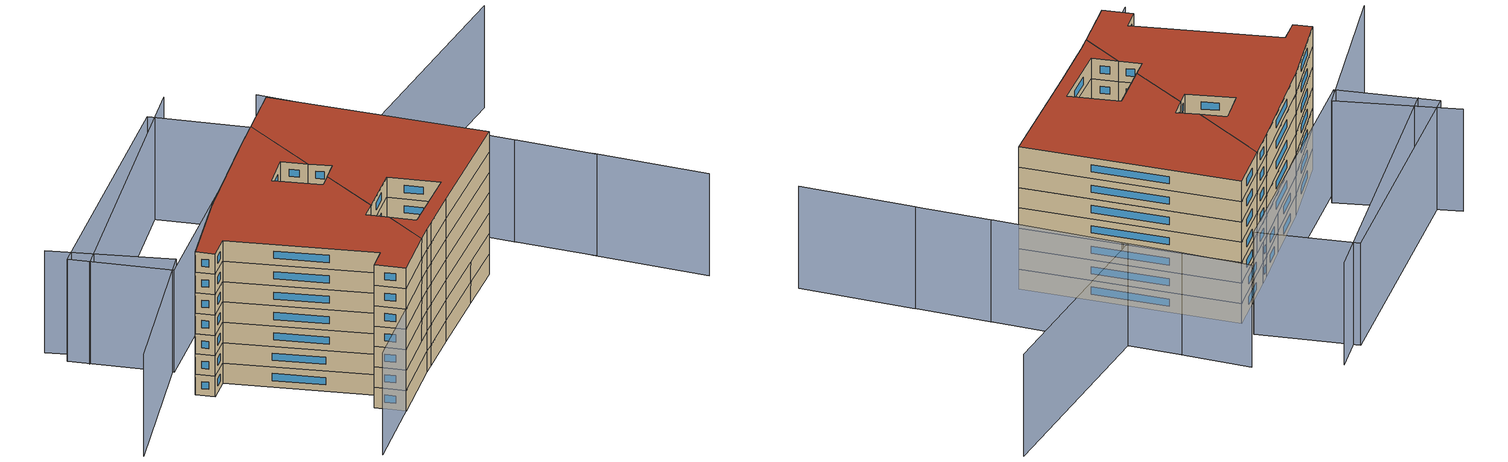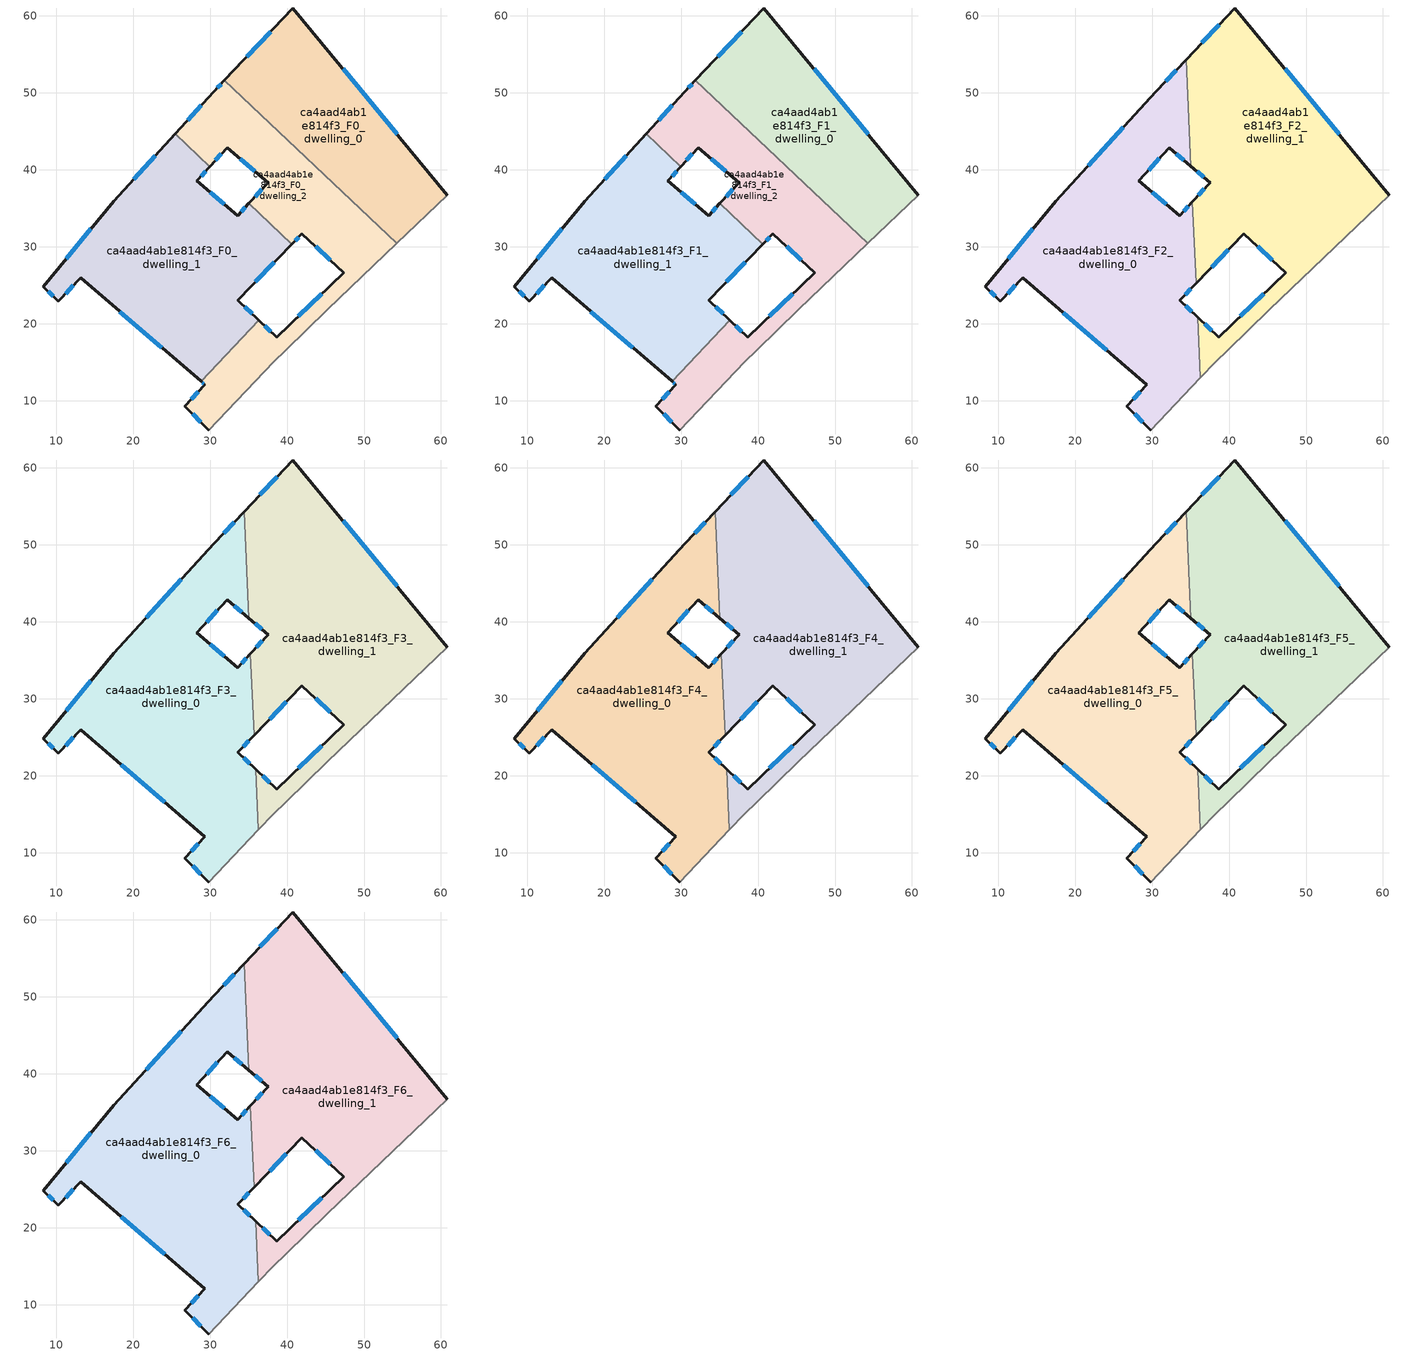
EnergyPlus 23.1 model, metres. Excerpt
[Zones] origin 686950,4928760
ca4aad4ab1e814f3_F0_dwelling_0
 floor ground (EU_floor_Construction): 40.77,60.99 60.81,36.7 54.25,30.43 31.87,51.59 z0
 wall outside (EU_wall_Construction): 60.81,36.7 40.77,60.99 31.87,51.59 z0:3
 wall adiabatic (EU_wall_Construction): 54.25,30.43 60.81,36.7 z0:3
 wall to ca4aad4ab1e814f3_F0_dwelling_2 (EU_wall_Construction): 31.87,51.59 54.25,30.43 z0:3
 window (EU_Window_Construction): 37.87,57.94 34.77,54.65 / 54.29,44.6 47.28,53.09 z0.98:2.02
ca4aad4ab1e814f3_F0_dwelling_1
 floor ground (EU_floor_Construction): 35.06,35.61 40.64,30.33 33.62,23.05 36.34,20.43 28.83,12.49 13.22,25.93 10.3,22.92 8.35,24.82 17.49,35.91 25.49,44.66 29.99,40.41 28.31,38.54 33.58,34 z0
 wall outside (EU_wall_Construction): 25.49,44.66 17.49,35.91 8.35,24.82 10.3,22.92 13.22,25.93 28.83,12.49 / 35.06,35.61 33.58,34 28.31,38.54 29.99,40.41 / 36.34,20.43 33.62,23.05 40.64,30.33 z0:3
 wall to ca4aad4ab1e814f3_F0_dwelling_2 (EU_wall_Construction): 29.99,40.41 25.49,44.66 / 40.64,30.33 35.06,35.61 / 28.83,12.49 36.34,20.43 z0:3
 window (EU_Window_Construction): 22.89,41.81 20.09,38.75 / 28.85,39.15 29.44,39.8 / 31.86,35.47 30.02,37.07 / 34.58,35.09 34.06,34.52 / 35.9,25.42 38.36,27.96 / 35.46,21.29 34.5,22.2 / 18.29,21.56 23.75,16.86 / 11.25,23.9 12.27,24.95 / 8.98,24.2 9.66,23.53 / 14.51,32.3 11.32,28.42 z0.98:2.02
ca4aad4ab1e814f3_F0_dwelling_2
 floor ground (EU_floor_Construction): 54.25,30.43 45.25,21.83 39.86,16.58 38.27,15.04 29.83,6.18 26.73,9.26 29.35,12.04 28.83,12.49 36.34,20.43 38.65,18.22 47.38,26.59 41.95,31.67 40.64,30.33 35.06,35.61 37.54,38.32 32.22,42.87 29.99,40.41 25.49,44.66 30.51,50.14 31.87,51.59 z0
 wall outside (EU_wall_Construction): 40.64,30.33 41.95,31.67 47.38,26.59 38.65,18.22 36.34,20.43 / 29.99,40.41 32.22,42.87 37.54,38.32 35.06,35.61 / 31.87,51.59 30.51,50.14 25.49,44.66 / 28.83,12.49 29.35,12.04 26.73,9.26 29.83,6.18 z0:3
 wall adiabatic (EU_wall_Construction): 29.83,6.18 38.27,15.04 39.86,16.58 45.25,21.83 54.25,30.43 z0:3
 window (EU_Window_Construction): 44.54,23.87 41.49,20.95 / 43.71,30.02 45.61,28.25 / 41.07,30.77 41.52,31.24 / 36.73,37.44 35.86,36.49 / 33.95,41.39 35.81,39.8 / 30.71,41.21 31.49,42.07 / 28.88,48.36 27.12,46.44 / 31.43,51.12 30.95,50.61 / 27.73,8.26 28.82,7.19 / 28.49,11.14 27.58,10.17 / 29,12.34 29.18,12.19 / 37.9,18.94 37.09,19.72 z0.98:2.02
ca4aad4ab1e814f3_F1_dwelling_0
 floor to ca4aad4ab1e814f3_F0_dwelling_0 (EU_floor_Construction): 40.77,60.99 60.81,36.7 54.25,30.43 31.87,51.59 z3
 wall outside (EU_wall_Construction): 60.81,36.7 40.77,60.99 31.87,51.59 z3:6
 wall adiabatic (EU_wall_Construction): 54.25,30.43 60.81,36.7 z3:6
 wall to ca4aad4ab1e814f3_F1_dwelling_2 (EU_wall_Construction): 31.87,51.59 54.25,30.43 z3:6
 window (EU_Window_Construction): 37.87,57.94 34.77,54.65 / 54.29,44.6 47.28,53.09 z3.98:5.02
ca4aad4ab1e814f3_F1_dwelling_1
 floor to ca4aad4ab1e814f3_F0_dwelling_1 (EU_floor_Construction): 35.06,35.61 40.64,30.33 33.62,23.05 36.34,20.43 28.83,12.49 13.22,25.93 10.3,22.92 8.35,24.82 17.49,35.91 25.49,44.66 29.99,40.41 28.31,38.54 33.58,34 z3
 wall outside (EU_wall_Construction): 25.49,44.66 17.49,35.91 8.35,24.82 10.3,22.92 13.22,25.93 28.83,12.49 / 35.06,35.61 33.58,34 28.31,38.54 29.99,40.41 / 36.34,20.43 33.62,23.05 40.64,30.33 z3:6
 wall to ca4aad4ab1e814f3_F1_dwelling_2 (EU_wall_Construction): 29.99,40.41 25.49,44.66 / 40.64,30.33 35.06,35.61 / 28.83,12.49 36.34,20.43 z3:6
 window (EU_Window_Construction): 22.89,41.81 20.09,38.75 / 28.85,39.15 29.44,39.8 / 31.86,35.47 30.02,37.07 / 34.58,35.09 34.06,34.52 / 35.9,25.42 38.36,27.96 / 35.46,21.29 34.5,22.2 / 18.29,21.56 23.75,16.86 / 11.25,23.9 12.27,24.95 / 8.98,24.2 9.66,23.53 / 14.51,32.3 11.32,28.42 z3.98:5.02
ca4aad4ab1e814f3_F1_dwelling_2
 floor to ca4aad4ab1e814f3_F0_dwelling_2 (EU_floor_Construction): 54.25,30.43 45.25,21.83 39.86,16.58 38.27,15.04 29.83,6.18 26.73,9.26 29.35,12.04 28.83,12.49 36.34,20.43 38.65,18.22 47.38,26.59 41.95,31.67 40.64,30.33 35.06,35.61 37.54,38.32 32.22,42.87 29.99,40.41 25.49,44.66 30.51,50.14 31.87,51.59 z3
 wall outside (EU_wall_Construction): 40.64,30.33 41.95,31.67 47.38,26.59 38.65,18.22 36.34,20.43 / 29.99,40.41 32.22,42.87 37.54,38.32 35.06,35.61 / 31.87,51.59 30.51,50.14 25.49,44.66 / 28.83,12.49 29.35,12.04 26.73,9.26 29.83,6.18 z3:6
 wall adiabatic (EU_wall_Construction): 29.83,6.18 38.27,15.04 39.86,16.58 45.25,21.83 54.25,30.43 z3:6
 window (EU_Window_Construction): 44.54,23.87 41.49,20.95 / 43.71,30.02 45.61,28.25 / 41.07,30.77 41.52,31.24 / 36.73,37.44 35.86,36.49 / 33.95,41.39 35.81,39.8 / 30.71,41.21 31.49,42.07 / 28.88,48.36 27.12,46.44 / 31.43,51.12 30.95,50.61 / 27.73,8.26 28.82,7.19 / 28.49,11.14 27.58,10.17 / 29,12.34 29.18,12.19 / 37.9,18.94 37.09,19.72 z3.98:5.02
ca4aad4ab1e814f3_F2_dwelling_0
 floor to ca4aad4ab1e814f3_F1_dwelling_1 (EU_floor_Construction): 29.99,40.41 28.31,38.54 33.58,34 35.06,35.61 35.28,35.4 35.74,25.25 33.62,23.05 35.94,20.82 35.97,20.04 28.83,12.49 13.22,25.93 10.3,22.92 8.35,24.82 17.49,35.91 25.49,44.66 z6
 floor to ca4aad4ab1e814f3_F1_dwelling_0 (EU_floor_Construction): 34.42,54.28 34.66,48.95 31.87,51.59 z6
 floor to ca4aad4ab1e814f3_F1_dwelling_2 (EU_floor_Construction): 35.97,20.04 36.3,12.97 29.83,6.18 26.73,9.26 29.35,12.04 28.83,12.49 z6; 35.26,35.83 35.28,35.4 35.06,35.61 z6; 34.66,48.95 35.05,40.45 32.22,42.87 29.99,40.41 25.49,44.66 30.51,50.14 31.87,51.59 z6
 wall outside (EU_wall_Construction): 34.42,54.28 30.51,50.14 17.49,35.91 8.35,24.82 10.3,22.92 13.22,25.93 29.35,12.04 26.73,9.26 29.83,6.18 / 35.26,35.83 33.58,34 28.31,38.54 32.22,42.87 35.05,40.45 / 35.94,20.83 33.62,23.05 35.74,25.25 z6:9
 wall to ca4aad4ab1e814f3_F2_dwelling_1 (EU_wall_Construction): 35.05,40.45 34.42,54.28 / 35.74,25.25 35.26,35.83 / 36.3,12.97 35.94,20.83 z6:9
 wall adiabatic (EU_wall_Construction): 29.83,6.18 36.3,12.97 z6:9
 window (EU_Window_Construction): 14.51,32.3 11.32,28.42 / 26.27,45.51 21.72,40.54 / 33.15,52.94 31.78,51.49 / 33.14,42.09 34.13,41.24 / 29.58,39.95 30.95,41.47 / 31.86,35.47 30.02,37.07 / 34.71,35.23 34.12,34.59 / 34.31,23.77 35.05,24.54 / 35.18,21.55 34.37,22.33 / 27.73,8.26 28.82,7.19 / 28.49,11.14 27.58,10.17 / 18.46,21.42 24.1,16.56 / 11.25,23.9 12.27,24.95 / 8.98,24.2 9.66,23.53 z6.98:8.02
ca4aad4ab1e814f3_F2_dwelling_1
 floor to ca4aad4ab1e814f3_F1_dwelling_0 (EU_floor_Construction): 40.77,60.99 60.81,36.7 54.25,30.44 34.66,48.95 34.42,54.28 z6
 floor to ca4aad4ab1e814f3_F1_dwelling_2 (EU_floor_Construction): 54.25,30.44 45.25,21.83 39.86,16.58 38.27,15.04 36.3,12.97 35.97,20.04 36.34,20.43 38.65,18.22 47.38,26.59 41.95,31.67 40.64,30.33 35.28,35.4 35.26,35.83 37.54,38.32 35.05,40.45 34.66,48.95 z6
 floor to ca4aad4ab1e814f3_F1_dwelling_1 (EU_floor_Construction): 40.64,30.33 35.74,25.25 35.28,35.4 z6; 36.34,20.43 35.97,20.04 35.94,20.82 z6
 wall outside (EU_wall_Construction): 35.74,25.25 41.95,31.67 47.38,26.59 38.65,18.22 35.94,20.83 / 35.05,40.45 37.54,38.32 35.26,35.83 / 60.81,36.7 40.77,60.99 34.42,54.28 z6:9
 wall adiabatic (EU_wall_Construction): 36.3,12.97 38.27,15.04 39.86,16.58 45.25,21.83 60.81,36.7 z6:9
 window (EU_Window_Construction): 37.77,19.07 36.82,19.98 / 44.54,23.87 41.49,20.95 / 43.71,30.02 45.61,28.25 / 37.76,27.34 39.93,29.58 / 36.8,37.51 36,36.64 / 35.86,39.76 36.73,39.02 / 38.7,58.81 36.48,56.46 / 54.29,44.6 47.28,53.09 z6.98:8.02
ca4aad4ab1e814f3_F3_dwelling_0
 floor to ca4aad4ab1e814f3_F2_dwelling_0 (EU_floor_Construction): 34.42,54.28 35.05,40.45 32.22,42.87 28.31,38.54 33.58,34 35.26,35.83 35.74,25.25 33.62,23.05 35.94,20.83 36.3,12.97 29.83,6.18 26.73,9.26 29.35,12.04 13.22,25.93 10.3,22.92 8.35,24.82 17.49,35.91 30.51,50.14 z9
 wall outside (EU_wall_Construction): 34.42,54.28 30.51,50.14 17.49,35.91 8.35,24.82 10.3,22.92 13.22,25.93 29.35,12.04 26.73,9.26 29.83,6.18 / 35.26,35.83 33.58,34 28.31,38.54 32.22,42.87 35.05,40.45 / 35.94,20.83 33.62,23.05 35.74,25.25 z9:12
 wall to ca4aad4ab1e814f3_F3_dwelling_1 (EU_wall_Construction): 35.05,40.45 34.42,54.28 / 35.74,25.25 35.26,35.83 / 36.3,12.97 35.94,20.83 z9:12
 wall adiabatic (EU_wall_Construction): 29.83,6.18 36.3,12.97 z9:12
 window (EU_Window_Construction): 14.51,32.3 11.32,28.42 / 26.27,45.51 21.72,40.54 / 33.15,52.94 31.78,51.49 / 33.14,42.09 34.13,41.24 / 29.58,39.95 30.95,41.47 / 31.86,35.47 30.02,37.07 / 34.71,35.23 34.12,34.59 / 34.31,23.77 35.05,24.54 / 35.18,21.55 34.37,22.33 / 27.73,8.26 28.82,7.19 / 28.49,11.14 27.58,10.17 / 18.46,21.42 24.1,16.56 / 11.25,23.9 12.27,24.95 / 8.98,24.2 9.66,23.53 z9.98:11.02
ca4aad4ab1e814f3_F3_dwelling_1
 floor to ca4aad4ab1e814f3_F2_dwelling_1 (EU_floor_Construction): 40.77,60.99 60.81,36.7 45.25,21.83 39.86,16.58 38.27,15.04 36.3,12.97 35.94,20.83 38.65,18.22 47.38,26.59 41.95,31.67 35.74,25.25 35.26,35.83 37.54,38.32 35.05,40.45 34.42,54.28 z9
 wall outside (EU_wall_Construction): 35.74,25.25 41.95,31.67 47.38,26.59 38.65,18.22 35.94,20.83 / 35.05,40.45 37.54,38.32 35.26,35.83 / 60.81,36.7 40.77,60.99 34.42,54.28 z9:12
 wall adiabatic (EU_wall_Construction): 36.3,12.97 38.27,15.04 39.86,16.58 45.25,21.83 60.81,36.7 z9:12
 window (EU_Window_Construction): 37.77,19.07 36.82,19.98 / 44.54,23.87 41.49,20.95 / 43.71,30.02 45.61,28.25 / 37.76,27.34 39.93,29.58 / 36.8,37.51 36,36.64 / 35.86,39.76 36.73,39.02 / 38.7,58.81 36.48,56.46 / 54.29,44.6 47.28,53.09 z9.98:11.02
ca4aad4ab1e814f3_F4_dwelling_0
 floor to ca4aad4ab1e814f3_F3_dwelling_0 (EU_floor_Construction): 34.42,54.28 35.05,40.45 32.22,42.87 28.31,38.54 33.58,34 35.26,35.83 35.74,25.25 33.62,23.05 35.94,20.83 36.3,12.97 29.83,6.18 26.73,9.26 29.35,12.04 13.22,25.93 10.3,22.92 8.35,24.82 17.49,35.91 30.51,50.14 z12
 wall outside (EU_wall_Construction): 34.42,54.28 30.51,50.14 17.49,35.91 8.35,24.82 10.3,22.92 13.22,25.93 29.35,12.04 26.73,9.26 29.83,6.18 / 35.26,35.83 33.58,34 28.31,38.54 32.22,42.87 35.05,40.45 / 35.94,20.83 33.62,23.05 35.74,25.25 z12:15
 wall to ca4aad4ab1e814f3_F4_dwelling_1 (EU_wall_Construction): 35.05,40.45 34.42,54.28 / 35.74,25.25 35.26,35.83 / 36.3,12.97 35.94,20.83 z12:15
 wall adiabatic (EU_wall_Construction): 29.83,6.18 36.3,12.97 z12:15
 window (EU_Window_Construction): 14.51,32.3 11.32,28.42 / 26.27,45.51 21.72,40.54 / 33.15,52.94 31.78,51.49 / 33.14,42.09 34.13,41.24 / 29.58,39.95 30.95,41.47 / 31.86,35.47 30.02,37.07 / 34.71,35.23 34.12,34.59 / 34.31,23.77 35.05,24.54 / 35.18,21.55 34.37,22.33 / 27.73,8.26 28.82,7.19 / 28.49,11.14 27.58,10.17 / 18.46,21.42 24.1,16.56 / 11.25,23.9 12.27,24.95 / 8.98,24.2 9.66,23.53 z12.98:14.02
ca4aad4ab1e814f3_F4_dwelling_1
 floor to ca4aad4ab1e814f3_F3_dwelling_1 (EU_floor_Construction): 40.77,60.99 60.81,36.7 45.25,21.83 39.86,16.58 38.27,15.04 36.3,12.97 35.94,20.83 38.65,18.22 47.38,26.59 41.95,31.67 35.74,25.25 35.26,35.83 37.54,38.32 35.05,40.45 34.42,54.28 z12
 wall outside (EU_wall_Construction): 35.74,25.25 41.95,31.67 47.38,26.59 38.65,18.22 35.94,20.83 / 35.05,40.45 37.54,38.32 35.26,35.83 / 60.81,36.7 40.77,60.99 34.42,54.28 z12:15
 wall adiabatic (EU_wall_Construction): 36.3,12.97 38.27,15.04 39.86,16.58 45.25,21.83 60.81,36.7 z12:15
 window (EU_Window_Construction): 37.77,19.07 36.82,19.98 / 44.54,23.87 41.49,20.95 / 43.71,30.02 45.61,28.25 / 37.76,27.34 39.93,29.58 / 36.8,37.51 36,36.64 / 35.86,39.76 36.73,39.02 / 38.7,58.81 36.48,56.46 / 54.29,44.6 47.28,53.09 z12.98:14.02
ca4aad4ab1e814f3_F5_dwelling_0
 floor to ca4aad4ab1e814f3_F4_dwelling_0 (EU_floor_Construction): 34.42,54.28 35.05,40.45 32.22,42.87 28.31,38.54 33.58,34 35.26,35.83 35.74,25.25 33.62,23.05 35.94,20.83 36.3,12.97 29.83,6.18 26.73,9.26 29.35,12.04 13.22,25.93 10.3,22.92 8.35,24.82 17.49,35.91 30.51,50.14 z15
 wall outside (EU_wall_Construction): 34.42,54.28 30.51,50.14 17.49,35.91 8.35,24.82 10.3,22.92 13.22,25.93 29.35,12.04 26.73,9.26 29.83,6.18 / 35.26,35.83 33.58,34 28.31,38.54 32.22,42.87 35.05,40.45 / 35.94,20.83 33.62,23.05 35.74,25.25 z15:18
 wall to ca4aad4ab1e814f3_F5_dwelling_1 (EU_wall_Construction): 35.05,40.45 34.42,54.28 / 35.74,25.25 35.26,35.83 / 36.3,12.97 35.94,20.83 z15:18
 wall adiabatic (EU_wall_Construction): 29.83,6.18 36.3,12.97 z15:18
 window (EU_Window_Construction): 14.51,32.3 11.32,28.42 / 26.27,45.51 21.72,40.54 / 33.15,52.94 31.78,51.49 / 33.14,42.09 34.13,41.24 / 29.58,39.95 30.95,41.47 / 31.86,35.47 30.02,37.07 / 34.71,35.23 34.12,34.59 / 34.31,23.77 35.05,24.54 / 35.18,21.55 34.37,22.33 / 27.73,8.26 28.82,7.19 / 28.49,11.14 27.58,10.17 / 18.46,21.42 24.1,16.56 / 11.25,23.9 12.27,24.95 / 8.98,24.2 9.66,23.53 z15.98:17.02
ca4aad4ab1e814f3_F5_dwelling_1
 floor to ca4aad4ab1e814f3_F4_dwelling_1 (EU_floor_Construction): 40.77,60.99 60.81,36.7 45.25,21.83 39.86,16.58 38.27,15.04 36.3,12.97 35.94,20.83 38.65,18.22 47.38,26.59 41.95,31.67 35.74,25.25 35.26,35.83 37.54,38.32 35.05,40.45 34.42,54.28 z15
 wall outside (EU_wall_Construction): 35.74,25.25 41.95,31.67 47.38,26.59 38.65,18.22 35.94,20.83 / 35.05,40.45 37.54,38.32 35.26,35.83 / 60.81,36.7 40.77,60.99 34.42,54.28 z15:18
 wall adiabatic (EU_wall_Construction): 36.3,12.97 38.27,15.04 39.86,16.58 45.25,21.83 60.81,36.7 z15:18
 window (EU_Window_Construction): 37.77,19.07 36.82,19.98 / 44.54,23.87 41.49,20.95 / 43.71,30.02 45.61,28.25 / 37.76,27.34 39.93,29.58 / 36.8,37.51 36,36.64 / 35.86,39.76 36.73,39.02 / 38.7,58.81 36.48,56.46 / 54.29,44.6 47.28,53.09 z15.98:17.02
ca4aad4ab1e814f3_F6_dwelling_0
 floor to ca4aad4ab1e814f3_F5_dwelling_0 (EU_floor_Construction): 34.42,54.28 35.05,40.45 32.22,42.87 28.31,38.54 33.58,34 35.26,35.83 35.74,25.25 33.62,23.05 35.94,20.83 36.3,12.97 29.83,6.18 26.73,9.26 29.35,12.04 13.22,25.93 10.3,22.92 8.35,24.82 17.49,35.91 30.51,50.14 z18
 wall outside (EU_wall_Construction): 34.42,54.28 30.51,50.14 17.49,35.91 8.35,24.82 10.3,22.92 13.22,25.93 29.35,12.04 26.73,9.26 29.83,6.18 / 35.26,35.83 33.58,34 28.31,38.54 32.22,42.87 35.05,40.45 / 35.94,20.83 33.62,23.05 35.74,25.25 z18:21
 wall to ca4aad4ab1e814f3_F6_dwelling_1 (EU_wall_Construction): 35.05,40.45 34.42,54.28 / 35.74,25.25 35.26,35.83 / 36.3,12.97 35.94,20.83 z18:21
 wall adiabatic (EU_wall_Construction): 29.83,6.18 36.3,12.97 z18:21
 window (EU_Window_Construction): 14.51,32.3 11.32,28.42 / 26.27,45.51 21.72,40.54 / 33.15,52.94 31.78,51.49 / 33.14,42.09 34.13,41.24 / 29.58,39.95 30.95,41.47 / 31.86,35.47 30.02,37.07 / 34.71,35.23 34.12,34.59 / 34.31,23.77 35.05,24.54 / 35.18,21.55 34.37,22.33 / 27.73,8.26 28.82,7.19 / 28.49,11.14 27.58,10.17 / 18.46,21.42 24.1,16.56 / 11.25,23.9 12.27,24.95 / 8.98,24.2 9.66,23.53 z18.98:20.02
 roof outside (EU_roof_Construction): 29.83,6.18 36.3,12.97 35.94,20.83 33.62,23.05 35.74,25.25 35.26,35.83 33.58,34 28.31,38.54 32.22,42.87 35.05,40.45 34.42,54.28 30.51,50.14 17.49,35.91 8.35,24.82 10.3,22.92 13.22,25.93 29.35,12.04 26.73,9.26 z21
ca4aad4ab1e814f3_F6_dwelling_1
 floor to ca4aad4ab1e814f3_F5_dwelling_1 (EU_floor_Construction): 40.77,60.99 60.81,36.7 45.25,21.83 39.86,16.58 38.27,15.04 36.3,12.97 35.94,20.83 38.65,18.22 47.38,26.59 41.95,31.67 35.74,25.25 35.26,35.83 37.54,38.32 35.05,40.45 34.42,54.28 z18
 wall outside (EU_wall_Construction): 35.74,25.25 41.95,31.67 47.38,26.59 38.65,18.22 35.94,20.83 / 35.05,40.45 37.54,38.32 35.26,35.83 / 60.81,36.7 40.77,60.99 34.42,54.28 z18:21
 wall adiabatic (EU_wall_Construction): 36.3,12.97 38.27,15.04 39.86,16.58 45.25,21.83 60.81,36.7 z18:21
 window (EU_Window_Construction): 37.77,19.07 36.82,19.98 / 44.54,23.87 41.49,20.95 / 43.71,30.02 45.61,28.25 / 37.76,27.34 39.93,29.58 / 36.8,37.51 36,36.64 / 35.86,39.76 36.73,39.02 / 38.7,58.81 36.48,56.46 / 54.29,44.6 47.28,53.09 z18.98:20.02
 roof outside (EU_roof_Construction): 45.25,21.83 60.81,36.7 40.77,60.99 34.42,54.28 35.05,40.45 37.54,38.32 35.26,35.83 35.74,25.25 41.95,31.67 47.38,26.59 38.65,18.22 35.94,20.83 36.3,12.97 38.27,15.04 39.86,16.58 z21
shading: 20.3,-3.78 59.85,37.62 / -2.27,46.13 11.41,35.02 / 11.41,35.02 -7.22,12.08 / 85.72,21.41 75.67,34.74 / 76,34.3 68.85,43.65 / 69.06,43.41 57.25,59.03 / 57.25,59.03 86.48,81.13 / 35.54,78.73 1.06,39.97 / 57.72,58.41 52.53,65.08 / 52.57,65.02 46.44,73.03 / -1,42.36 30.58,74.71 / 30.58,74.71 41.05,64.49 / 41.05,64.49 9.47,32.14 / 9.47,32.14 -1,42.36 z0:15
[Building]
EU S2 Campaign: North Axis=0; Terrain=City; Solar Distribution=FullExterior
[Site:Location]
Bologna: Latitude=44.5; Longitude=11.25; Time Zone=1; Elevation=37
[SizingPeriod:WeatherFileDays]
AnnualSizingPeriod: Begin Month=1; Begin Day of Month=1; End Month=12; End Day of Month=31; Day of Week for Start Day=Monday; Use Weather File Daylight Saving Period=No; Use Weather File Rain and Snow Indicators=No
[MATERIAL]
EU_InternalMass_Material: Roughness=MediumRough; Thickness=0.1; Conductivity=1; Density=1800; Specific Heat=900; Thermal Absorptance=0.9; Solar Absorptance=0.7; Visible Absorptance=0.7
[MATERIAL:NOMASS] Roughness=MediumRough; Thermal Absorptance=0.9; Solar Absorptance=0.7; Visible Absorptance=0.7
Name | Thermal Resistance
EU_wall_NoMass | 0.905828
EU_roof_NoMass | 0.37593
EU_floor_NoMass | 0.67114
[WINDOWMATERIAL:SIMPLEGLAZINGSYSTEM]
EU_Window_SimpleGlazing: UFactor=4.52486; Solar Heat Gain Coefficient=0.85; Visible Transmittance=0.85
[CONSTRUCTION]
EU_wall_Construction: EU_wall_NoMass
EU_roof_Construction: EU_roof_NoMass
EU_floor_Construction: EU_floor_NoMass
EU_InternalMass_Construction: EU_InternalMass_Material
EU_Window_Construction: EU_Window_SimpleGlazing
[ZONE] Type=1; Multiplier=1; Ceiling Height=autocalculate; Floor Area=autocalculate; Part of Total Floor Area=Yes
Name | Volume
ca4aad4ab1e814f3_F0_dwelling_0; ca4aad4ab1e814f3_F1_dwelling_0 | 1025.23
ca4aad4ab1e814f3_F2_dwelling_0; ca4aad4ab1e814f3_F3_dwelling_0; ca4aad4ab1e814f3_F4_dwelling_0; ca4aad4ab1e814f3_F5_dwelling_0; ca4aad4ab1e814f3_F6_dwelling_0 | 1748.05
ca4aad4ab1e814f3_F0_dwelling_1; ca4aad4ab1e814f3_F1_dwelling_1 | 1445.64
ca4aad4ab1e814f3_F2_dwelling_1; ca4aad4ab1e814f3_F3_dwelling_1; ca4aad4ab1e814f3_F4_dwelling_1; ca4aad4ab1e814f3_F5_dwelling_1; ca4aad4ab1e814f3_F6_dwelling_1 | 1748.09
ca4aad4ab1e814f3_F0_dwelling_2; ca4aad4ab1e814f3_F1_dwelling_2 | 1025.24
[INTERNALMASS] Construction=EU_InternalMass_Construction
Name | Zone or ZoneList | Surface Area
ca4aad4ab1e814f3_F0_dwelling_0_EU_InternalMass | ca4aad4ab1e814f3_F0_dwelling_0 | 341.739
ca4aad4ab1e814f3_F0_dwelling_1_EU_InternalMass | ca4aad4ab1e814f3_F0_dwelling_1 | 481.885
ca4aad4ab1e814f3_F0_dwelling_2_EU_InternalMass | ca4aad4ab1e814f3_F0_dwelling_2 | 341.747
ca4aad4ab1e814f3_F1_dwelling_0_EU_InternalMass | ca4aad4ab1e814f3_F1_dwelling_0 | 341.739
ca4aad4ab1e814f3_F1_dwelling_1_EU_InternalMass | ca4aad4ab1e814f3_F1_dwelling_1 | 481.885
ca4aad4ab1e814f3_F1_dwelling_2_EU_InternalMass | ca4aad4ab1e814f3_F1_dwelling_2 | 341.747
ca4aad4ab1e814f3_F2_dwelling_0_EU_InternalMass | ca4aad4ab1e814f3_F2_dwelling_0 | 582.682
ca4aad4ab1e814f3_F2_dwelling_1_EU_InternalMass | ca4aad4ab1e814f3_F2_dwelling_1 | 582.697
ca4aad4ab1e814f3_F3_dwelling_0_EU_InternalMass | ca4aad4ab1e814f3_F3_dwelling_0 | 582.682
ca4aad4ab1e814f3_F3_dwelling_1_EU_InternalMass | ca4aad4ab1e814f3_F3_dwelling_1 | 582.697
ca4aad4ab1e814f3_F4_dwelling_0_EU_InternalMass | ca4aad4ab1e814f3_F4_dwelling_0 | 582.682
ca4aad4ab1e814f3_F4_dwelling_1_EU_InternalMass | ca4aad4ab1e814f3_F4_dwelling_1 | 582.697
ca4aad4ab1e814f3_F5_dwelling_0_EU_InternalMass | ca4aad4ab1e814f3_F5_dwelling_0 | 582.682
ca4aad4ab1e814f3_F5_dwelling_1_EU_InternalMass | ca4aad4ab1e814f3_F5_dwelling_1 | 582.697
ca4aad4ab1e814f3_F6_dwelling_0_EU_InternalMass | ca4aad4ab1e814f3_F6_dwelling_0 | 582.682
ca4aad4ab1e814f3_F6_dwelling_1_EU_InternalMass | ca4aad4ab1e814f3_F6_dwelling_1 | 582.697
[OTHEREQUIPMENT] Fuel Type=Electricity; Design Level Calculation Method=Watts/Area; Power per Zone Floor Area=1; Fraction Latent=0; Fraction Radiant=0; Fraction Lost=0; Carbon Dioxide Generation Rate=0; EndUse Subcategory=EU_Step8_InternalGains
Name | Zone or ZoneList or Space or SpaceList | Schedule
EU_Step8_InternalGain_ca4aad4ab1e814f3_F0_dwelling_0_f000 | ca4aad4ab1e814f3_F0_dwelling_0 | EU_Step8_GainSchedule_ca4aad4ab1e814f3_F0_dwelling_0_f000
EU_Step8_InternalGain_ca4aad4ab1e814f3_F0_dwelling_1_f000 | ca4aad4ab1e814f3_F0_dwelling_1 | EU_Step8_GainSchedule_ca4aad4ab1e814f3_F0_dwelling_1_f000
EU_Step8_InternalGain_ca4aad4ab1e814f3_F0_dwelling_2_f000 | ca4aad4ab1e814f3_F0_dwelling_2 | EU_Step8_GainSchedule_ca4aad4ab1e814f3_F0_dwelling_2_f000
EU_Step8_InternalGain_ca4aad4ab1e814f3_F1_dwelling_0_f000 | ca4aad4ab1e814f3_F1_dwelling_0 | EU_Step8_GainSchedule_ca4aad4ab1e814f3_F1_dwelling_0_f000
EU_Step8_InternalGain_ca4aad4ab1e814f3_F1_dwelling_1_f000 | ca4aad4ab1e814f3_F1_dwelling_1 | EU_Step8_GainSchedule_ca4aad4ab1e814f3_F1_dwelling_1_f000
EU_Step8_InternalGain_ca4aad4ab1e814f3_F1_dwelling_2_f000 | ca4aad4ab1e814f3_F1_dwelling_2 | EU_Step8_GainSchedule_ca4aad4ab1e814f3_F1_dwelling_2_f000
EU_Step8_InternalGain_ca4aad4ab1e814f3_F2_dwelling_0_f000 | ca4aad4ab1e814f3_F2_dwelling_0 | EU_Step8_GainSchedule_ca4aad4ab1e814f3_F2_dwelling_0_f000
EU_Step8_InternalGain_ca4aad4ab1e814f3_F2_dwelling_1_f000 | ca4aad4ab1e814f3_F2_dwelling_1 | EU_Step8_GainSchedule_ca4aad4ab1e814f3_F2_dwelling_1_f000
EU_Step8_InternalGain_ca4aad4ab1e814f3_F3_dwelling_0_f000 | ca4aad4ab1e814f3_F3_dwelling_0 | EU_Step8_GainSchedule_ca4aad4ab1e814f3_F3_dwelling_0_f000
EU_Step8_InternalGain_ca4aad4ab1e814f3_F3_dwelling_1_f000 | ca4aad4ab1e814f3_F3_dwelling_1 | EU_Step8_GainSchedule_ca4aad4ab1e814f3_F3_dwelling_1_f000
EU_Step8_InternalGain_ca4aad4ab1e814f3_F4_dwelling_0_f000 | ca4aad4ab1e814f3_F4_dwelling_0 | EU_Step8_GainSchedule_ca4aad4ab1e814f3_F4_dwelling_0_f000
EU_Step8_InternalGain_ca4aad4ab1e814f3_F4_dwelling_1_f000 | ca4aad4ab1e814f3_F4_dwelling_1 | EU_Step8_GainSchedule_ca4aad4ab1e814f3_F4_dwelling_1_f000
EU_Step8_InternalGain_ca4aad4ab1e814f3_F5_dwelling_0_f000 | ca4aad4ab1e814f3_F5_dwelling_0 | EU_Step8_GainSchedule_ca4aad4ab1e814f3_F5_dwelling_0_f000
EU_Step8_InternalGain_ca4aad4ab1e814f3_F5_dwelling_1_f000 | ca4aad4ab1e814f3_F5_dwelling_1 | EU_Step8_GainSchedule_ca4aad4ab1e814f3_F5_dwelling_1_f000
EU_Step8_InternalGain_ca4aad4ab1e814f3_F6_dwelling_0_f000 | ca4aad4ab1e814f3_F6_dwelling_0 | EU_Step8_GainSchedule_ca4aad4ab1e814f3_F6_dwelling_0_f000
EU_Step8_InternalGain_ca4aad4ab1e814f3_F6_dwelling_1_f000 | ca4aad4ab1e814f3_F6_dwelling_1 | EU_Step8_GainSchedule_ca4aad4ab1e814f3_F6_dwelling_1_f000
[ZONEVENTILATION:DESIGNFLOWRATE] Schedule=EU_AlwaysOn; Design Flow Rate Calculation Method=AirChanges/Hour; Air Changes per Hour=0.73129; Ventilation Type=Natural; Fan Pressure Rise=0; Fan Total Efficiency=1; Constant Term Coefficient=1; Temperature Term Coefficient=0; Velocity Term Coefficient=0; Velocity Squared Term Coefficient=0; Minimum Indoor Temperature=-100; Maximum Indoor Temperature=100; Delta Temperature=-100; Minimum Outdoor Temperature=-100; Maximum Outdoor Temperature=100; Maximum Wind Speed=40
Name | Zone or ZoneList or Space or SpaceList
EU_ConstantAir_ca4aad4ab1e814f3_F0_dwelling_0 | ca4aad4ab1e814f3_F0_dwelling_0
EU_ConstantAir_ca4aad4ab1e814f3_F0_dwelling_1 | ca4aad4ab1e814f3_F0_dwelling_1
EU_ConstantAir_ca4aad4ab1e814f3_F0_dwelling_2 | ca4aad4ab1e814f3_F0_dwelling_2
EU_ConstantAir_ca4aad4ab1e814f3_F1_dwelling_0 | ca4aad4ab1e814f3_F1_dwelling_0
EU_ConstantAir_ca4aad4ab1e814f3_F1_dwelling_1 | ca4aad4ab1e814f3_F1_dwelling_1
EU_ConstantAir_ca4aad4ab1e814f3_F1_dwelling_2 | ca4aad4ab1e814f3_F1_dwelling_2
EU_ConstantAir_ca4aad4ab1e814f3_F2_dwelling_0 | ca4aad4ab1e814f3_F2_dwelling_0
EU_ConstantAir_ca4aad4ab1e814f3_F2_dwelling_1 | ca4aad4ab1e814f3_F2_dwelling_1
EU_ConstantAir_ca4aad4ab1e814f3_F3_dwelling_0 | ca4aad4ab1e814f3_F3_dwelling_0
EU_ConstantAir_ca4aad4ab1e814f3_F3_dwelling_1 | ca4aad4ab1e814f3_F3_dwelling_1
EU_ConstantAir_ca4aad4ab1e814f3_F4_dwelling_0 | ca4aad4ab1e814f3_F4_dwelling_0
EU_ConstantAir_ca4aad4ab1e814f3_F4_dwelling_1 | ca4aad4ab1e814f3_F4_dwelling_1
EU_ConstantAir_ca4aad4ab1e814f3_F5_dwelling_0 | ca4aad4ab1e814f3_F5_dwelling_0
EU_ConstantAir_ca4aad4ab1e814f3_F5_dwelling_1 | ca4aad4ab1e814f3_F5_dwelling_1
EU_ConstantAir_ca4aad4ab1e814f3_F6_dwelling_0 | ca4aad4ab1e814f3_F6_dwelling_0
EU_ConstantAir_ca4aad4ab1e814f3_F6_dwelling_1 | ca4aad4ab1e814f3_F6_dwelling_1
[HVACTEMPLATE:THERMOSTAT] Constant Heating Setpoint=20; Constant Cooling Setpoint=50
EU_HeatOnly_ca4aad4ab1e814f3_F0_dwelling_0; EU_HeatOnly_ca4aad4ab1e814f3_F0_dwelling_1; EU_HeatOnly_ca4aad4ab1e814f3_F0_dwelling_2; EU_HeatOnly_ca4aad4ab1e814f3_F1_dwelling_0; EU_HeatOnly_ca4aad4ab1e814f3_F1_dwelling_1; EU_HeatOnly_ca4aad4ab1e814f3_F1_dwelling_2; EU_HeatOnly_ca4aad4ab1e814f3_F2_dwelling_0; EU_HeatOnly_ca4aad4ab1e814f3_F2_dwelling_1; EU_HeatOnly_ca4aad4ab1e814f3_F3_dwelling_0; EU_HeatOnly_ca4aad4ab1e814f3_F3_dwelling_1; EU_HeatOnly_ca4aad4ab1e814f3_F4_dwelling_0; EU_HeatOnly_ca4aad4ab1e814f3_F4_dwelling_1; EU_HeatOnly_ca4aad4ab1e814f3_F5_dwelling_0; EU_HeatOnly_ca4aad4ab1e814f3_F5_dwelling_1; EU_HeatOnly_ca4aad4ab1e814f3_F6_dwelling_0; EU_HeatOnly_ca4aad4ab1e814f3_F6_dwelling_1
[HVACTEMPLATE:ZONE:IDEALLOADSAIRSYSTEM] System Availability Schedule=EU_AlwaysOn; Maximum Heating Supply Air Temperature=50; Minimum Cooling Supply Air Temperature=13; Maximum Heating Supply Air Humidity Ratio=0.0156; Minimum Cooling Supply Air Humidity Ratio=0.0077; Heating Limit=NoLimit; Cooling Limit=NoLimit; Heating Availability Schedule=EU_AlwaysOn; Cooling Availability Schedule=EU_CoolingOff; Dehumidification Control Type=ConstantSensibleHeatRatio; Cooling Sensible Heat Ratio=0.7; Dehumidification Setpoint=60; Humidification Control Type=None; Humidification Setpoint=30; Outdoor Air Method=None; Outdoor Air Flow Rate per Person=0.00944; Outdoor Air Flow Rate per Zone Floor Area=0; Outdoor Air Flow Rate per Zone=0; Demand Controlled Ventilation Type=None; Outdoor Air Economizer Type=NoEconomizer; Heat Recovery Type=None; Sensible Heat Recovery Effectiveness=0.7; Latent Heat Recovery Effectiveness=0.65
Name | Template Thermostat
ca4aad4ab1e814f3_F0_dwelling_0 | EU_HeatOnly_ca4aad4ab1e814f3_F0_dwelling_0
ca4aad4ab1e814f3_F0_dwelling_1 | EU_HeatOnly_ca4aad4ab1e814f3_F0_dwelling_1
ca4aad4ab1e814f3_F0_dwelling_2 | EU_HeatOnly_ca4aad4ab1e814f3_F0_dwelling_2
ca4aad4ab1e814f3_F1_dwelling_0 | EU_HeatOnly_ca4aad4ab1e814f3_F1_dwelling_0
ca4aad4ab1e814f3_F1_dwelling_1 | EU_HeatOnly_ca4aad4ab1e814f3_F1_dwelling_1
ca4aad4ab1e814f3_F1_dwelling_2 | EU_HeatOnly_ca4aad4ab1e814f3_F1_dwelling_2
ca4aad4ab1e814f3_F2_dwelling_0 | EU_HeatOnly_ca4aad4ab1e814f3_F2_dwelling_0
ca4aad4ab1e814f3_F2_dwelling_1 | EU_HeatOnly_ca4aad4ab1e814f3_F2_dwelling_1
ca4aad4ab1e814f3_F3_dwelling_0 | EU_HeatOnly_ca4aad4ab1e814f3_F3_dwelling_0
ca4aad4ab1e814f3_F3_dwelling_1 | EU_HeatOnly_ca4aad4ab1e814f3_F3_dwelling_1
ca4aad4ab1e814f3_F4_dwelling_0 | EU_HeatOnly_ca4aad4ab1e814f3_F4_dwelling_0
ca4aad4ab1e814f3_F4_dwelling_1 | EU_HeatOnly_ca4aad4ab1e814f3_F4_dwelling_1
ca4aad4ab1e814f3_F5_dwelling_0 | EU_HeatOnly_ca4aad4ab1e814f3_F5_dwelling_0
ca4aad4ab1e814f3_F5_dwelling_1 | EU_HeatOnly_ca4aad4ab1e814f3_F5_dwelling_1
ca4aad4ab1e814f3_F6_dwelling_0 | EU_HeatOnly_ca4aad4ab1e814f3_F6_dwelling_0
ca4aad4ab1e814f3_F6_dwelling_1 | EU_HeatOnly_ca4aad4ab1e814f3_F6_dwelling_1
[SIZING:ZONE] Zone Cooling Design Supply Air Temperature Input Method=SupplyAirTemperature; Zone Cooling Design Supply Air Temperature=13; Zone Heating Design Supply Air Temperature Input Method=SupplyAirTemperature; Zone Heating Design Supply Air Temperature=50; Zone Cooling Design Supply Air Humidity Ratio=0.008; Zone Heating Design Supply Air Humidity Ratio=0.008; Cooling Design Air Flow Method=DesignDay; Cooling Design Air Flow Rate=0; Cooling Minimum Air Flow per Zone Floor Area=0.000762; Cooling Minimum Air Flow=0; Cooling Minimum Air Flow Fraction=0.2; Heating Design Air Flow Method=DesignDay; Heating Design Air Flow Rate=0; Heating Maximum Air Flow per Zone Floor Area=0.002032; Heating Maximum Air Flow=0.141576; Heating Maximum Air Flow Fraction=0.3; Account for Dedicated Outdoor Air System=No; Dedicated Outdoor Air System Control Strategy=NeutralSupplyAir; Dedicated Outdoor Air Low Setpoint Temperature for Design=autosize; Dedicated Outdoor Air High Setpoint Temperature for Design=autosize; Zone Load Sizing Method=Sensible Load Only No Latent Load; Zone Latent Cooling Design Supply Air Humidity Ratio Input Method=HumidityRatioDifference; Zone Cooling Design Supply Air Humidity Ratio Difference=0.005; Zone Latent Heating Design Supply Air Humidity Ratio Input Method=HumidityRatioDifference; Zone Humidification Design Supply Air Humidity Ratio Difference=0.005
ca4aad4ab1e814f3_F0_dwelling_0; ca4aad4ab1e814f3_F0_dwelling_1; ca4aad4ab1e814f3_F0_dwelling_2; ca4aad4ab1e814f3_F1_dwelling_0; ca4aad4ab1e814f3_F1_dwelling_1; ca4aad4ab1e814f3_F1_dwelling_2; ca4aad4ab1e814f3_F2_dwelling_0; ca4aad4ab1e814f3_F2_dwelling_1; ca4aad4ab1e814f3_F3_dwelling_0; ca4aad4ab1e814f3_F3_dwelling_1; ca4aad4ab1e814f3_F4_dwelling_0; ca4aad4ab1e814f3_F4_dwelling_1; ca4aad4ab1e814f3_F5_dwelling_0; ca4aad4ab1e814f3_F5_dwelling_1; ca4aad4ab1e814f3_F6_dwelling_0; ca4aad4ab1e814f3_F6_dwelling_1
[SCHEDULE:CONSTANT]
Name | Hourly Value
EU_AlwaysOn | 1
EU_CoolingOff | 0
[SCHEDULE:FILE] Column Number=1; Rows to Skip at Top=0; Number of Hours of Data=8760; Column Separator=Comma; Interpolate to Timestep=No; Minutes per Item=60; Adjust Schedule for Daylight Savings=Yes
Name | File
EU_Step8_GainSchedule_ca4aad4ab1e814f3_F0_dwelling_0_f000 | ../../schedules/ca4aad4ab1e814f3/ca4aad4ab1e814f3_F0_dwelling_0_f000_gain.csv
EU_Step8_GainSchedule_ca4aad4ab1e814f3_F0_dwelling_1_f000 | ../../schedules/ca4aad4ab1e814f3/ca4aad4ab1e814f3_F0_dwelling_1_f000_gain.csv
EU_Step8_GainSchedule_ca4aad4ab1e814f3_F0_dwelling_2_f000 | ../../schedules/ca4aad4ab1e814f3/ca4aad4ab1e814f3_F0_dwelling_2_f000_gain.csv
EU_Step8_GainSchedule_ca4aad4ab1e814f3_F1_dwelling_0_f000 | ../../schedules/ca4aad4ab1e814f3/ca4aad4ab1e814f3_F1_dwelling_0_f000_gain.csv
EU_Step8_GainSchedule_ca4aad4ab1e814f3_F1_dwelling_1_f000 | ../../schedules/ca4aad4ab1e814f3/ca4aad4ab1e814f3_F1_dwelling_1_f000_gain.csv
EU_Step8_GainSchedule_ca4aad4ab1e814f3_F1_dwelling_2_f000 | ../../schedules/ca4aad4ab1e814f3/ca4aad4ab1e814f3_F1_dwelling_2_f000_gain.csv
EU_Step8_GainSchedule_ca4aad4ab1e814f3_F2_dwelling_0_f000 | ../../schedules/ca4aad4ab1e814f3/ca4aad4ab1e814f3_F2_dwelling_0_f000_gain.csv
EU_Step8_GainSchedule_ca4aad4ab1e814f3_F2_dwelling_1_f000 | ../../schedules/ca4aad4ab1e814f3/ca4aad4ab1e814f3_F2_dwelling_1_f000_gain.csv
EU_Step8_GainSchedule_ca4aad4ab1e814f3_F3_dwelling_0_f000 | ../../schedules/ca4aad4ab1e814f3/ca4aad4ab1e814f3_F3_dwelling_0_f000_gain.csv
EU_Step8_GainSchedule_ca4aad4ab1e814f3_F3_dwelling_1_f000 | ../../schedules/ca4aad4ab1e814f3/ca4aad4ab1e814f3_F3_dwelling_1_f000_gain.csv
EU_Step8_GainSchedule_ca4aad4ab1e814f3_F4_dwelling_0_f000 | ../../schedules/ca4aad4ab1e814f3/ca4aad4ab1e814f3_F4_dwelling_0_f000_gain.csv
EU_Step8_GainSchedule_ca4aad4ab1e814f3_F4_dwelling_1_f000 | ../../schedules/ca4aad4ab1e814f3/ca4aad4ab1e814f3_F4_dwelling_1_f000_gain.csv
EU_Step8_GainSchedule_ca4aad4ab1e814f3_F5_dwelling_0_f000 | ../../schedules/ca4aad4ab1e814f3/ca4aad4ab1e814f3_F5_dwelling_0_f000_gain.csv
EU_Step8_GainSchedule_ca4aad4ab1e814f3_F5_dwelling_1_f000 | ../../schedules/ca4aad4ab1e814f3/ca4aad4ab1e814f3_F5_dwelling_1_f000_gain.csv
EU_Step8_GainSchedule_ca4aad4ab1e814f3_F6_dwelling_0_f000 | ../../schedules/ca4aad4ab1e814f3/ca4aad4ab1e814f3_F6_dwelling_0_f000_gain.csv
EU_Step8_GainSchedule_ca4aad4ab1e814f3_F6_dwelling_1_f000 | ../../schedules/ca4aad4ab1e814f3/ca4aad4ab1e814f3_F6_dwelling_1_f000_gain.csv
